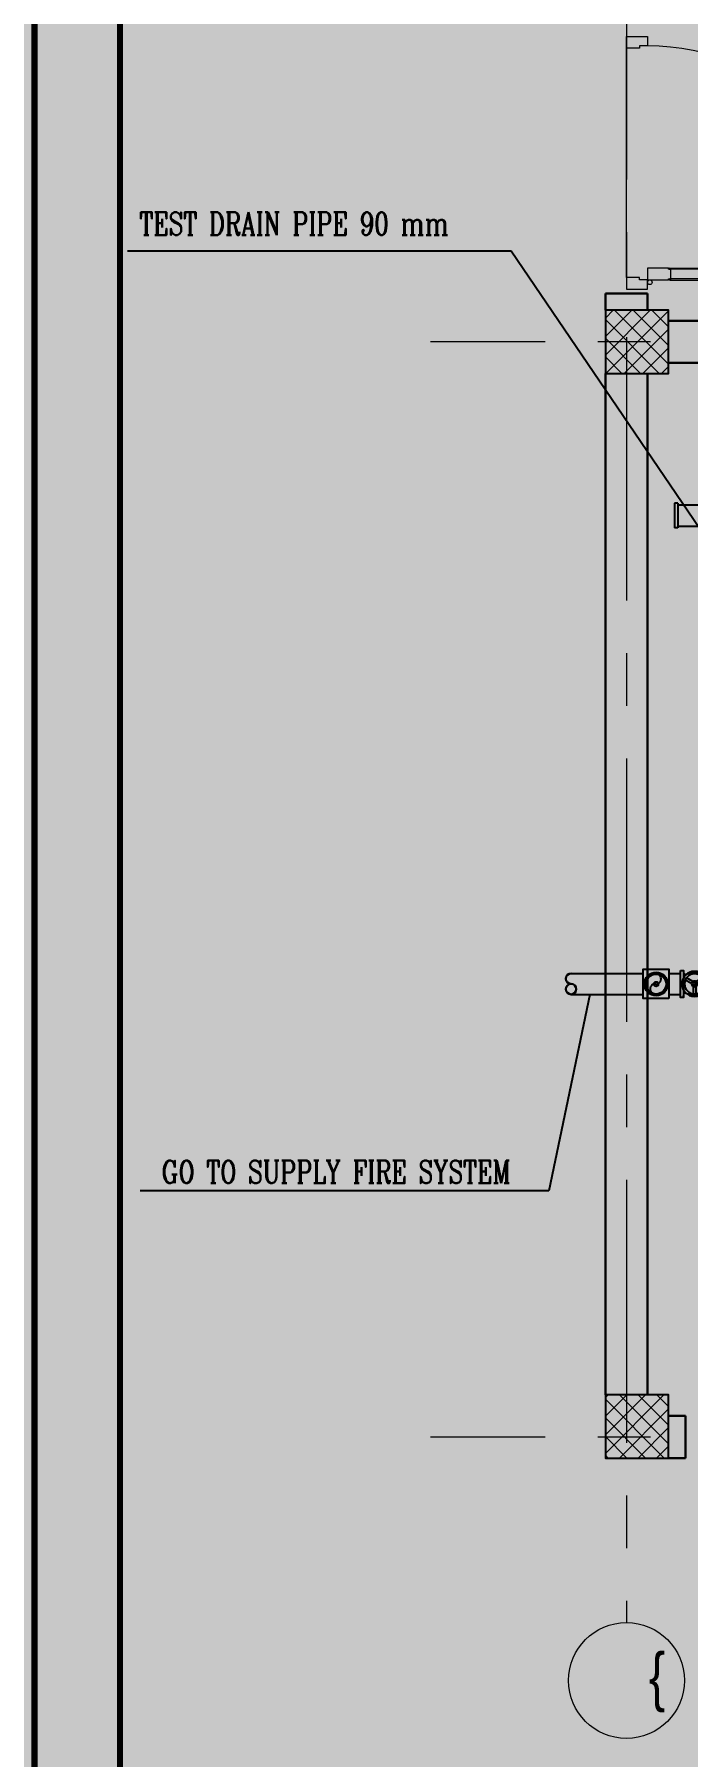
# Model space of a CAD drawing. Extents: x 846 to 947, y 375 to 797.
# Drawn here: x 846.37 to 849.46, y 401.76 to 409.94 of the extents above; entities that cross this region are included whole.
import ezdxf

# ---------------------------------------------------------------- set-up
doc = ezdxf.new("R2010")
doc.units = 0
doc.header["$MEASUREMENT"] = 0
doc.linetypes.add('CENTERX2', pattern=[4, 2.5, -0.5, 0.5, -0.5])
doc.layers.get('0').update_dxf_attribs({"color": 252, "linetype": 'CONTINUOUS', "lineweight": 30})
for name, color, linetype, lineweight in [('axis', 252, 'CENTERX2', 5), ('axis no.', 11, 'CONTINUOUS', 20), ('Column', 252, 'CONTINUOUS', 25), ('Dim int', 252, 'CONTINUOUS', 5), ('DOOR', 252, 'CONTINUOUS', 9), ('hatch', 252, 'CONTINUOUS', 9), ('P-TEXT', 1, 'CONTINUOUS', 25), ('PIPING', 1, 'CONTINUOUS', 30), ('UG-BORDER', 20, 'CONTINUOUS', 80), ('Wall', 252, 'CONTINUOUS', 30)]:
    doc.layers.add(name, color=color, linetype=linetype, lineweight=lineweight)
doc.layers.add('PIP', color=244, linetype='CONTINUOUS')
doc.styles.add('Annotative', font='arial.ttf', dxfattribs={"height": 0.25})
doc.styles.add('ROMANC', font='romanc', dxfattribs={"height": 250})
doc.styles.add('SOSA2', font='SOSA.shx', dxfattribs={"width": 0.8})
doc.dimstyles.new('Structural Dim', dxfattribs={"dimtxt": 0.25, "dimasz": 0.1, "dimexe": 0.1, "dimexo": 0.0625, "dimgap": 0.09, "dimtad": 1, "dimdec": 4, "dimzin": 0, "dimdsep": 46, "dimtxsty": 'Annotative', "dimblk": 'ARCHTICK', "dimcen": 0.1, "dimdle": 0.05, "dimadec": 0, "dimazin": 0, "dimtfac": 1, "dimtdec": 4, "dimtofl": 0, "dimtmove": 1, "dimatfit": 2, "dimldrblk": 'ARCHTICK', "dimfxl": 0.1, "dimfxlon": 1, "dimtolj": 1, "dimtzin": 0, "dimarcsym": 0})
pattern_1 = [(135.000035, (-915.2045, -309.26087), (-0.0441941467, -0.044194201), []), (225.000035, (-915.2045, -309.26087), (0.044194201, -0.0441941467), [])]

# ---------------------------------------------------------------- blocks, each defined once
blk = doc.blocks.new('_ArchTick')
at = {"color": 0, "linetype": 'ByBlock', "const_width": 0.15}
blk.add_lwpolyline([(-0.5, -0.5), (0.5, 0.5)], dxfattribs=at)
blk = doc.blocks.new('A$C1FE32D6A')
at = {"color": 1}
for p, q in [((0.026, 0.238), (0.031, 0.197)), ((0.096, 0.217), (0.031, 0.197)), ((0.099, 0.121), (0.043, 0.153)), ((0.11, 0.14), (0.053, 0.172)), ((0.096, 0.217), (0.152, 0.217)), ((0.138, 0.14), (0.194, 0.172)), ((0.149, 0.121), (0.205, 0.153)), ((0.152, 0.217), (0.217, 0.197)), ((0.222, 0.238), (0.217, 0.197)), ((0.026, 0), (0.031, 0.041)), ((0.096, 0.021), (0.031, 0.041)), ((0.096, 0.021), (0.152, 0.021)), ((0.113, 0.096), (0.113, 0.031)), ((0.135, 0.096), (0.135, 0.031)), ((0.152, 0.021), (0.217, 0.041)), ((0.222, 0), (0.217, 0.041))]:
    blk.add_line(p, q, dxfattribs=at)
for points in [[(0, 0.238), (0.026, 0.238), (0.026, 0), (0, 0)], [(0.248, 0.238), (0.222, 0.238), (0.222, 0), (0.248, 0)]]:
    blk.add_lwpolyline(points, close=True, dxfattribs=at)
for radius in [0.11, 0.0881, 0.025, 0.0111]:
    blk.add_circle((0.124, 0.119), radius, dxfattribs=at)
blk = doc.blocks.new('d999')
at = {"layer": 'DOOR', "color": 252}
for p, q in [((254.7802, 80.9565), (253.8803, 80.9565)), ((253.8803, 80.9515), (254.7802, 80.9515)), ((253.8803, 80.9049), (254.7802, 80.9049)), ((254.7802, 80.8999), (253.8803, 80.8999))]:
    blk.add_line(p, q, dxfattribs=at)
at = {"layer": 'DOOR', "color": 251}
blk.add_line((254.9857, 80.9449), (254.9857, 79.856), dxfattribs=at)
at = {"layer": 'DOOR', "color": 5}
for points in [[(253.8747, 80.9515), (253.8858, 80.9515), (253.8858, 80.9049), (253.8747, 80.9049), (253.8747, 80.9004), (253.7747, 80.9004), (253.7747, 80.9004), (253.7747, 80.956), (253.8747, 80.956)], [(254.7857, 80.9515), (254.7746, 80.9515), (254.7746, 80.9049), (254.7857, 80.9049), (254.7857, 80.9004), (254.8857, 80.9004), (254.8857, 80.9004), (254.8857, 80.956), (254.7857, 80.956)], [(254.9857, 81.0004), (254.8857, 81.0004), (254.8857, 80.956), (254.9236, 80.956), (254.9236, 80.9449), (254.9857, 80.9449)], [(254.9857, 79.8004), (254.8857, 79.8004), (254.8857, 79.845), (254.9236, 79.845), (254.9236, 79.8561), (254.9857, 79.856)]]:
    blk.add_lwpolyline(points, close=True, dxfattribs=at)
at = {"layer": 'DOOR', "color": 1}
for points in [[(253.9693, 80.9844), (253.9693, 80.9924), (253.797, 80.9924), (253.797, 80.9844)], [(253.8148, 80.9727), (253.8148, 80.9791), (253.835, 80.9791), (253.835, 80.9727)], [(253.8148, 80.8838), (253.8148, 80.8773), (253.835, 80.8773), (253.835, 80.8838)], [(253.9693, 80.8721), (253.9693, 80.864), (253.797, 80.864), (253.797, 80.8721)]]:
    blk.add_lwpolyline(points, close=True, dxfattribs=at)
for points in [[(253.8525, 80.956), (253.8525, 80.9671), (253.797, 80.9671), (253.797, 80.956)], [(253.8421, 80.9671), (253.8421, 80.9727), (253.8076, 80.9727), (253.8076, 80.9671)], [(253.8421, 80.8893), (253.8421, 80.8838), (253.8076, 80.8838), (253.8076, 80.8893)]]:
    blk.add_lwpolyline(points, dxfattribs=at)
for points in [[(253.8151, 80.9844, 1), (253.8151, 80.9791), (253.8151, 80.9791), (253.8347, 80.9791), (253.8347, 80.9791, 1), (253.8347, 80.9844), (253.8347, 80.9844)], [(253.8151, 80.8721, -1), (253.8151, 80.8773), (253.8151, 80.8773), (253.8347, 80.8773), (253.8347, 80.8773, -1), (253.8347, 80.8721), (253.8347, 80.8721)]]:
    blk.add_lwpolyline(points, format="xyb", close=True, dxfattribs=at)
at = {"layer": 'DOOR', "color": 5}
for points in [[(253.8852, 80.9515), (253.8852, 80.9515, 1), (253.8753, 80.9515)], [(254.7752, 80.9515), (254.7752, 80.9515, -1), (254.7852, 80.9515)], [(253.8852, 80.9049), (253.8852, 80.9049, -1), (253.8753, 80.9049)], [(254.7752, 80.9049), (254.7752, 80.9049, 1), (254.7852, 80.9049)]]:
    blk.add_lwpolyline(points, format="xyb", close=True, dxfattribs=at)
blk.add_lwpolyline([(253.8525, 80.9004), (253.8525, 80.8893), (253.797, 80.8893), (253.797, 80.9004)], dxfattribs=at)
blk.add_circle((254.8746, 80.9671), 0.0111, dxfattribs=at)
at = {"layer": 'DOOR', "color": 252}
blk.add_arc((254.8867, 80.9585), 1.1135, 182.98945, 269.94808, dxfattribs=at)
blk = doc.blocks.new('A$C70B11741')
at = {"layer": 'hatch'}
h = blk.add_hatch(dxfattribs=at)
h.set_pattern_fill('ANSI37', color=0, scale=0.5, angle=90.00004, style=0)
h.set_pattern_definition(pattern_1)
h.paths.add_polyline_path([(-6.9, -5.15), (-6.9, -5.35), (-6.7, -5.35), (-6.7, -5.15)])
h.paths.add_polyline_path([(-6.9, -5.15), (-7, -5.15), (-7, -5.35), (-6.9, -5.35)])
h.paths.add_polyline_path([(-7, -5.35), (-7, -5.45), (-6.9, -5.45), (-6.9, -5.35)])
h.paths.add_polyline_path([(-6.9, -5.35), (-6.9, -5.45), (-6.7, -5.45), (-6.7, -5.35)])
h = blk.add_hatch(dxfattribs=at)
h.set_pattern_fill('ANSI37', color=0, scale=0.5, angle=90.00004, style=0)
h.set_pattern_definition(pattern_1)
h.paths.add_polyline_path([(-6.9, -10.3), (-6.9, -10.5), (-6.7, -10.5), (-6.7, -10.3)])
h.paths.add_polyline_path([(-6.9, -10.3), (-7, -10.3), (-7, -10.5), (-6.9, -10.5)])
h.paths.add_polyline_path([(-7, -10.5), (-7, -10.6), (-6.9, -10.6), (-6.9, -10.5)])
h.paths.add_polyline_path([(-6.9, -10.5), (-6.9, -10.6), (-6.7, -10.6), (-6.7, -10.5)])
at = {"layer": 'axis', "color": 0, "ltscale": 0.5}
for p, q in [((-6.9, 0.7218), (-6.9, -11.3812)), ((0.7146, -5.3), (-7.8302, -5.3)), ((0.7146, -10.5), (-7.8302, -10.5))]:
    blk.add_line(p, q, dxfattribs=at)
at = {"layer": 'axis', "color": 0, "ltscale": 2}
blk.add_circle((-6.9, -11.6561), 0.2749, dxfattribs=at)
at = {"layer": 'Column', "color": 0}
for points in [[(-7, -5.15), (-7, -5.45), (-6.7, -5.45), (-6.7, -5.15)], [(-7, -10.3), (-7, -10.6), (-6.7, -10.6), (-6.7, -10.3)]]:
    blk.add_lwpolyline(points, close=True, dxfattribs=at)
at = {"layer": 'Wall', "color": 0}
for p, q in [((-6.8, -5.05), (-6.8, -5.05)), ((-6.8, -5.07), (-7, -5.07)), ((-7, -5.07), (-7, -5.15)), ((-6.8, -5.15), (-6.8, -5.07)), ((-6.8, -5.07), (-6.8, -5.15)), ((-7, -10.3), (-7, -5.45)), ((-6.8, -6.8833), (-6.8, -5.45)), ((-3.65, -5.4), (-6.7, -5.4)), ((-7, -6.7833), (-7, -6.8833)), ((-6.8, -6.7833), (-6.8, -6.8833)), ((-6.8, -10.3), (-6.8, -6.8833)), ((-6.62, -10.4), (-6.62, -10.6)), ((-6.62, -10.6), (-6.7, -10.6))]:
    blk.add_line(p, q, dxfattribs=at)
for points in [[(-3.65, -5.2), (-6.7, -5.2)], [(-6.62, -10.4), (-6.7, -10.4)]]:
    blk.add_lwpolyline(points, dxfattribs=at)
at = {"layer": 'Dim int', "color": 0, "rotation": 180}
blk.add_blockref('d999', (248.0857, 75.9504), dxfattribs=at)
at = {"layer": 'axis no.', "color": 0, "ltscale": 0.01, "style": 'SOSA2', "width": 0.8}
blk.add_text('{', height=0.2166, dxfattribs=at).set_placement((-6.7928, -11.7422))

msp = doc.modelspace()

# ---------------------------------------------------------------- linework, layer by layer
at = {"layer": 'PIP', "color": 1}
for p, q in [((849.4029, 407.7114), (849.4029, 407.5934)), ((849.418, 407.7114), (849.4029, 407.7114)), ((849.418, 407.7114), (849.418, 407.5934)), ((852.7363, 407.7013), (849.418, 407.7013)), ((849.418, 407.5934), (849.4029, 407.5934)), ((849.418, 407.6013), (849.6067, 407.6013)), ((848.9121, 405.4778), (849.2538, 405.4778)), ((849.3761, 405.4778), (849.4309, 405.4778)), ((848.9121, 405.3786), (849.2538, 405.3786)), ((849.3761, 405.3786), (849.4309, 405.3786))]:
    msp.add_line(p, q, dxfattribs=at)
msp.add_lwpolyline([(849.3761, 405.3588), (849.2538, 405.3588), (849.2538, 405.4976), (849.3761, 405.4976)], close=True, dxfattribs=at)
for radius in [0.0559, 0.0476, 0.0111]:
    msp.add_circle((849.3152, 405.4275), radius, dxfattribs=at)
for centre, start, end in [((849.3152, 405.4513), 270, 91.43279), ((849.3114, 405.4041), 80.83798, 262.27078)]:
    msp.add_arc(centre, 0.0238, start, end, dxfattribs=at)
at = {"layer": 'PIPING'}
for centre, start, end in [((848.9121, 405.453), 90, 270), ((848.9121, 405.4034), 90, 270), ((848.9121, 405.4034), 270, 90)]:
    msp.add_arc(centre, 0.0248, start, end, dxfattribs=at)
at = {"layer": 'UG-BORDER'}
for p, q in [((846.3655, 441.7305), (846.3655, 375.0305)), ((846.3655, 375.0305), (846.3655, 441.7305)), ((846.77, 441.3261), (846.77, 375.435))]:
    msp.add_line(p, q, dxfattribs=at)

# ---------------------------------------------------------------- block references
at = {"layer": 'axis', "color": 252, "ltscale": 0.3}
msp.add_blockref('A$C70B11741', (856.0746, 413.7766), dxfattribs=at)
at = {"layer": 'PIP', "color": 1, "xscale": -0.540316794088426, "yscale": 0.540316794088426, "zscale": 0.5403167940884261}
msp.add_blockref('A$C1FE32D6A', (849.5647, 405.364), dxfattribs=at)

# ---------------------------------------------------------------- texts
at = {"layer": 'P-TEXT', "color": 41, "style": 'ROMANC', "width": 0.75}
for s, rotation, p in [('TEST DRAIN PIPE 90 mm', 359.99973, (846.8635, 408.9842)), ('GO TO SUPPLY FIRE SYSTEM ', 0.00027, (846.9694, 404.4814))]:
    msp.add_text(s, height=0.108, rotation=rotation, dxfattribs=at).set_placement(p)

# ---------------------------------------------------------------- leaders
at = {"layer": 'P-TEXT', "color": 41}
for points in [[(849.6066, 407.4656), (848.6275, 408.9073), (846.8066, 408.9073)], [(849.0009, 405.3786), (848.8058, 404.4461), (846.8673, 404.4461)]]:
    msp.add_leader(points, dimstyle='Structural Dim', override={"dimasz": 500, "dimtad": 0, "dimldrblk": 'DotSmall'}, dxfattribs=at)

doc.saveas('drawing.dxf')
